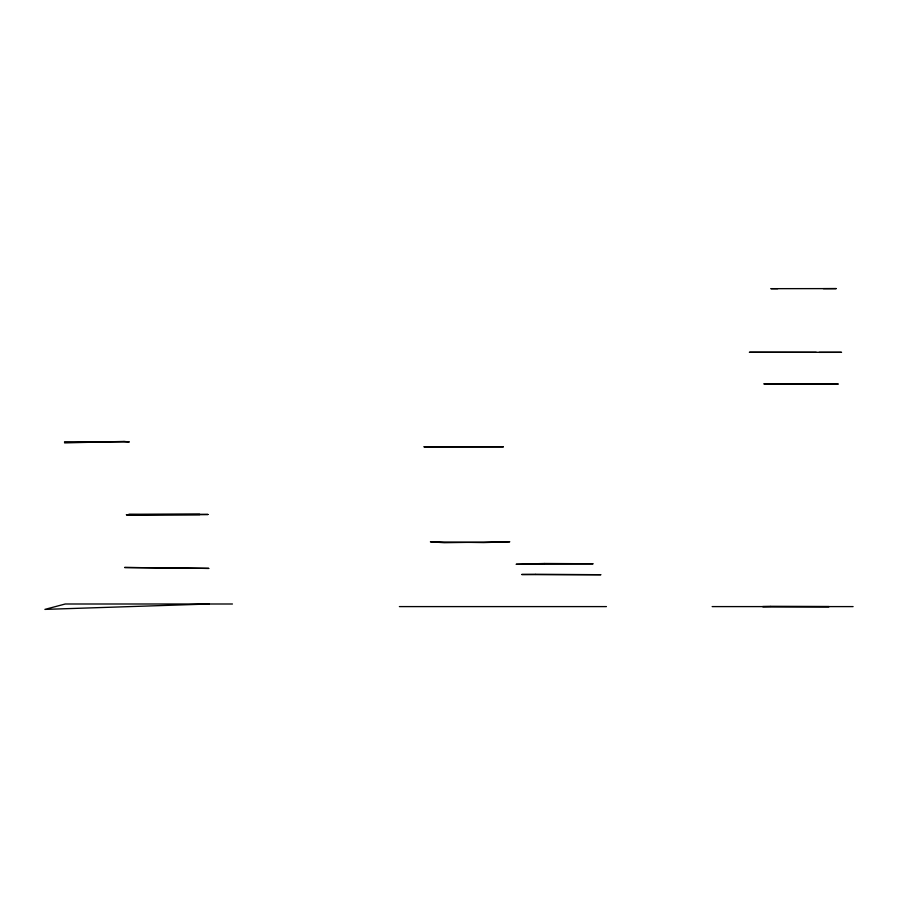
<?xml version="1.0" encoding="UTF-8"?>
<svg xmlns="http://www.w3.org/2000/svg" width="898" height="898" viewBox="0 0 898 898"><rect width="100%" height="100%" fill="white"/><g stroke="black" fill="none" stroke-linecap="round" stroke-linejoin="round"><path stroke-width="1.35" d="M126.45 514.722L207.954 514.475L126.45 514.722L199.962 514.475L128.964 514.184M209.066 603.995L44.9 609.394L65.262 603.995L232.447 603.995M823.387 288.651L836.274 288.606L770.843 288.673L777.724 288.685M819.133 352.364L841.561 352.33L749.359 352.274L816.237 352.308M399.386 606.599L606.431 606.599M712.159 606.599L853.1 606.599M509.626 541.775L483.64 542.572L430.389 541.808L444.297 542.695L509.626 541.775M544.659 563.495L516.125 564.292L593.118 563.787L544.659 563.495M124.025 441.446L64.622 442.905L64.555 441.749L129.312 441.917L124.025 441.446M770.574 606.453L762.615 606.599L829.123 606.621L770.574 606.453M503.329 446.789L424.092 446.822L503.329 446.789M535.612 574.406L521.704 574.495L600.942 574.698L535.612 574.406M825.397 383.996L763.828 383.873L838.283 384.03L825.397 383.996M208.729 568.4L124.654 567.491L208.729 568.4"/></g></svg>
